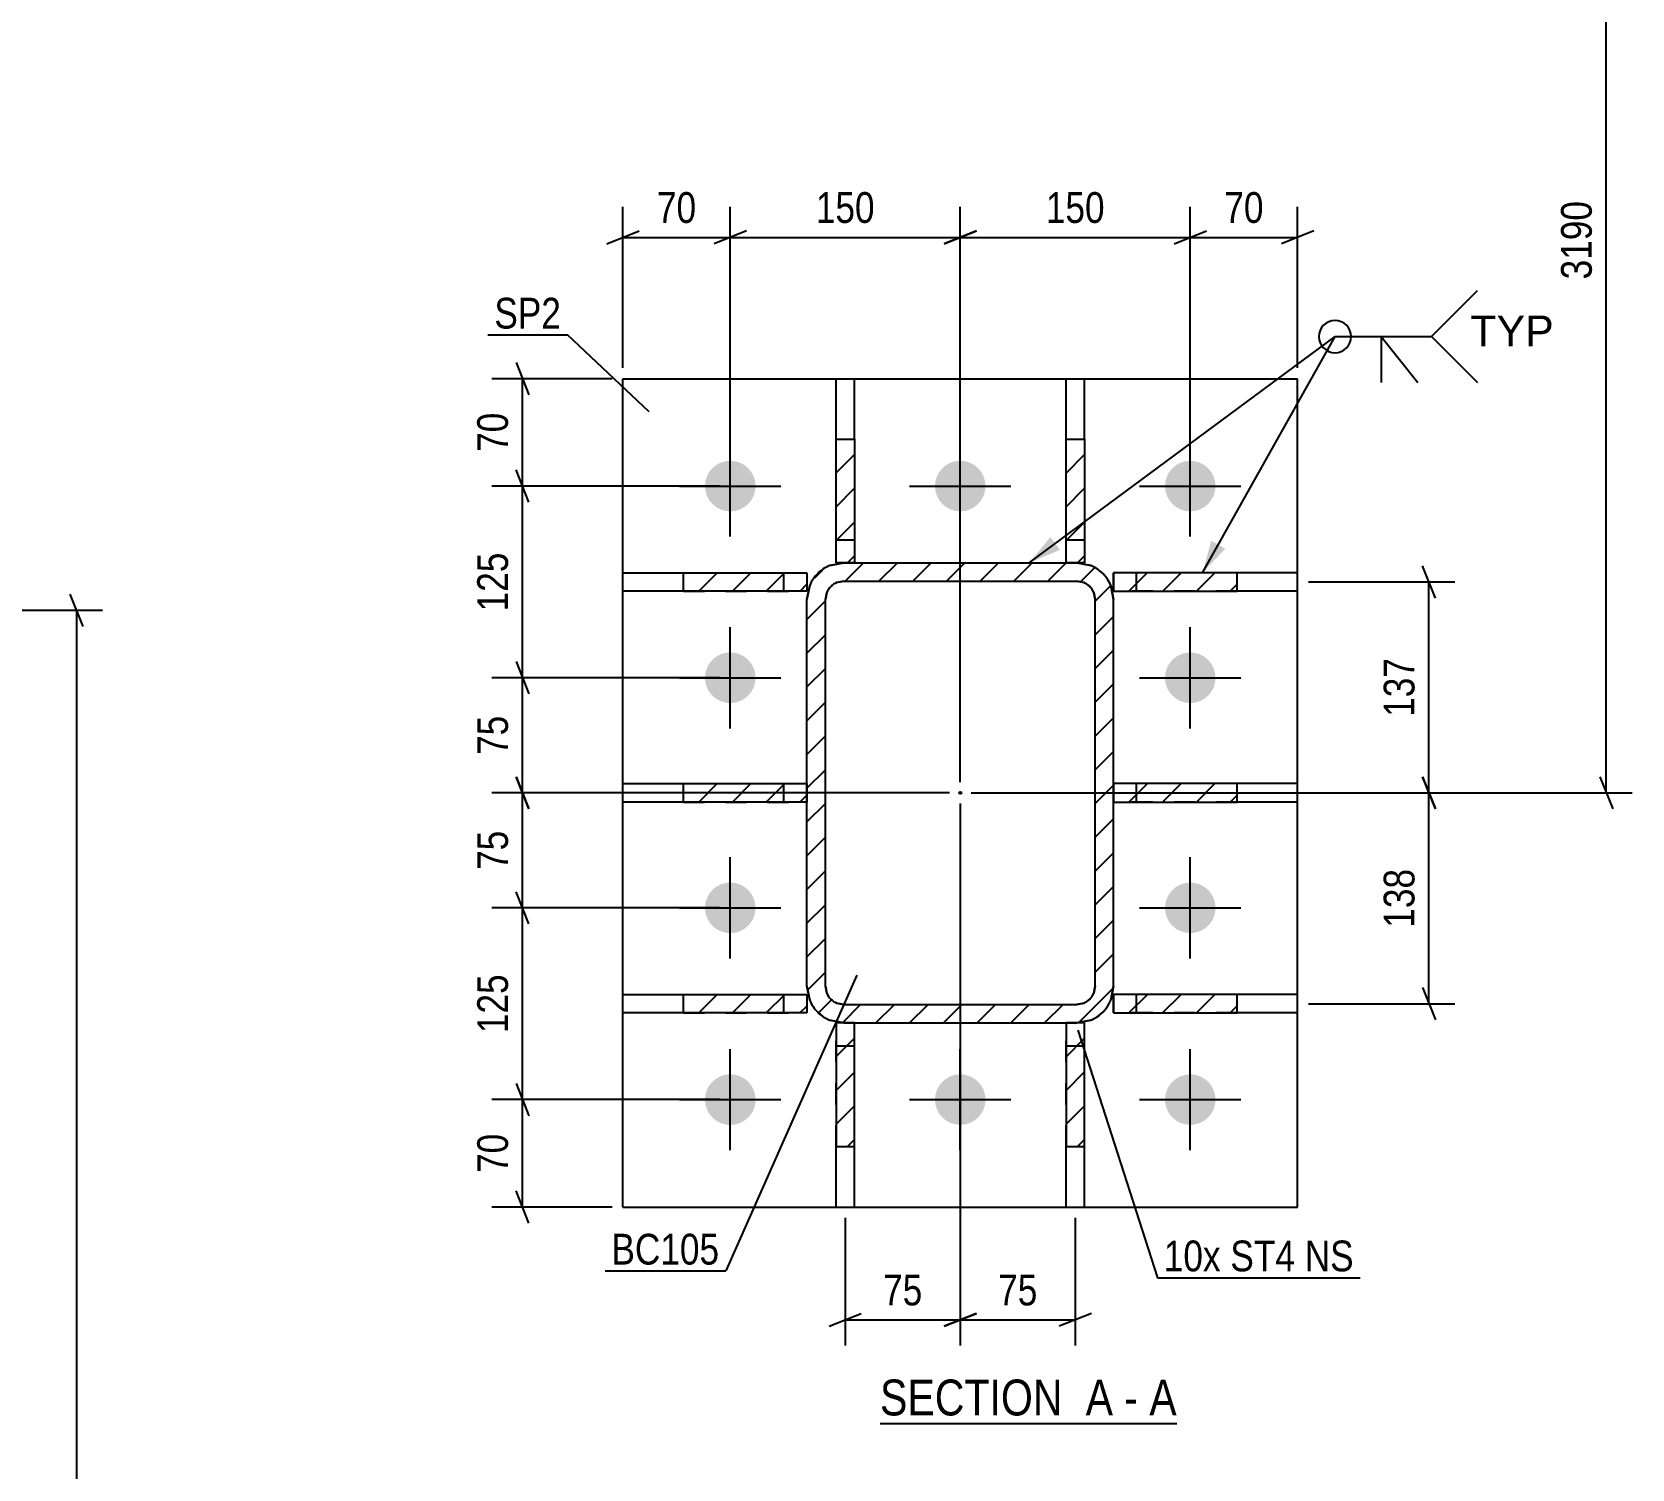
# Model space of a CAD drawing. Header units: millimetres. Extents: x 0 to 841, y 0 to 594.
# Drawn here: x 312 to 461.1, y 295 to 428.8 of the extents above; entities that cross this region are included whole.
import ezdxf

# ---------------------------------------------------------------- set-up
doc = ezdxf.new("R2010")
doc.units = ezdxf.units.MM
doc.linetypes.add('DXK_LINE_DOT2', pattern=[3.9198, 1.9599, -1.9599])
doc.linetypes.add('DXK_LINE_DOT3', pattern=[5.9187, 2.979, -0.9799, 0.9799, -0.9799])
doc.styles.add('Arial', font='ARIAL.TTF', dxfattribs={"height": 0.2})
doc.styles.add('Arial Narrow', font='ARIALN.TTF', dxfattribs={"height": 0.2})

# ---------------------------------------------------------------- blocks, each defined once
blk = doc.blocks.new('Unknown-389627663-13 - 2025')
at = {"color": 6, "linetype": 'Continuous'}
blk.add_line((391.04, 299.26), (418.69, 299.26), dxfattribs=at)
at = {"color": 0, "linetype": 'Continuous'}
for points in [[(409.15, 300.01), (409.15, 303.51), (391.04, 303.51), (391.04, 300.01)], [(412.75, 300.01), (412.75, 303.51), (410.2, 303.51), (410.2, 300.01)], [(415.08, 300.01), (415.08, 303.51), (413.8, 303.51), (413.8, 300.01)], [(418.69, 300.01), (418.69, 303.51), (416.13, 303.51), (416.13, 300.01)]]:
    blk.add_wipeout(points, dxfattribs=at)
at = {"color": 7, "linetype": 'Continuous', "style": 'Arial Narrow'}
for s, p in [('SECTION ', (391.04, 300.01)), ('A', (410.2, 300.01)), ('A', (416.13, 300.01)), ('-', (413.8, 300.01))]:
    blk.add_text(s, height=3.34, dxfattribs=at).set_placement(p)
blk = doc.blocks.new('Part-389627663-2044 - 2025')
at = {"linetype": 'Continuous'}
h = blk.add_hatch(dxfattribs=at)
h.set_pattern_fill('', scale=0.7, style=0, pattern_type=0)
h.set_pattern_definition([(45, (412.5412, 377.304), (-1.57154, 1.57154), [])])
h.paths.add_polyline_path([(412.8, 375.99), (412.54, 377.3), (411.8, 378.42), (410.69, 379.16), (409.37, 379.42), (387.66, 379.42), (386.35, 379.16), (385.23, 378.42), (384.49, 377.3), (384.23, 375.99), (384.23, 339.99), (384.49, 338.68), (385.23, 337.57), (386.35, 336.82), (387.66, 336.56), (409.37, 336.56), (410.69, 336.82), (411.8, 337.57), (412.54, 338.68), (412.8, 339.99)])
h.paths.add_polyline_path([(410.96, 339.34), (410.59, 338.78), (410.03, 338.41), (409.37, 338.28), (387.66, 338.28), (387, 338.41), (386.45, 338.78), (386.08, 339.34), (385.95, 339.99), (385.95, 375.99), (386.08, 376.65), (386.45, 377.2), (387, 377.58), (387.66, 377.71), (409.37, 377.71), (410.03, 377.58), (410.59, 377.2), (410.96, 376.65), (411.09, 375.99), (411.09, 339.99)])
blk.add_hatch(color=30, dxfattribs=at).paths.add_polyline_path([(398.52, 357.89, -1), (398.52, 358.09, -1)])
at = {"color": 7, "linetype": 'DXK_LINE_DOT2'}
for p, q in [((386.35, 379.16), (387.66, 379.42)), ((387.66, 379.42), (409.37, 379.42)), ((409.37, 379.42), (410.69, 379.16)), ((384.23, 375.99), (384.49, 377.3)), ((387.66, 377.71), (387, 377.58)), ((387.66, 377.71), (409.37, 377.71)), ((410.03, 377.58), (409.37, 377.71)), ((412.54, 377.3), (412.8, 375.99)), ((384.23, 339.99), (384.23, 375.99)), ((386.08, 376.65), (385.95, 375.99)), ((385.95, 339.99), (385.95, 375.99)), ((411.09, 375.99), (410.96, 376.65)), ((411.09, 339.99), (411.09, 375.99)), ((412.8, 339.99), (412.8, 375.99)), ((384.49, 338.68), (384.23, 339.99)), ((385.95, 339.99), (386.08, 339.34)), ((410.96, 339.34), (411.09, 339.99)), ((412.8, 339.99), (412.54, 338.68)), ((387, 338.41), (387.66, 338.28)), ((409.37, 338.28), (410.03, 338.41)), ((387.66, 338.28), (409.37, 338.28)), ((387.66, 336.56), (386.35, 336.82)), ((387.66, 336.56), (409.37, 336.56)), ((410.69, 336.82), (409.37, 336.56))]:
    blk.add_line(p, q, dxfattribs=at)
at = {"color": 2, "linetype": 'Continuous'}
for p, q in [((387.66, 379.42), (386.35, 379.16)), ((387.66, 379.42), (409.37, 379.42)), ((410.69, 379.16), (409.37, 379.42)), ((384.49, 377.3), (384.23, 375.99)), ((387, 377.58), (387.66, 377.71)), ((387.66, 377.71), (409.37, 377.71)), ((409.37, 377.71), (410.03, 377.58)), ((412.8, 375.99), (412.54, 377.3)), ((384.23, 339.99), (384.23, 375.99)), ((385.95, 375.99), (386.08, 376.65)), ((385.95, 339.99), (385.95, 375.99)), ((410.96, 376.65), (411.09, 375.99)), ((411.09, 339.99), (411.09, 375.99)), ((412.8, 339.99), (412.8, 375.99)), ((384.23, 339.99), (384.49, 338.68)), ((386.08, 339.34), (385.95, 339.99)), ((411.09, 339.99), (410.96, 339.34)), ((412.54, 338.68), (412.8, 339.99)), ((387.66, 338.28), (387, 338.41)), ((410.03, 338.41), (409.37, 338.28)), ((387.66, 338.28), (409.37, 338.28)), ((386.35, 336.82), (387.66, 336.56)), ((387.66, 336.56), (409.37, 336.56)), ((409.37, 336.56), (410.69, 336.82))]:
    blk.add_line(p, q, dxfattribs=at)
at = {"color": 7, "linetype": 'DXK_LINE_DOT3'}
blk.add_line((398.52, 357.99), (398.52, 357.99), dxfattribs=at)
at = {"color": 30, "linetype": 'DXK_LINE_DOT3'}
blk.add_line((398.52, 357.99), (398.52, 357.99), dxfattribs=at)
at = {"color": 30, "linetype": 'Continuous'}
blk.add_circle((398.52, 357.99), 0.1, dxfattribs=at)
at = {"color": 7, "linetype": 'DXK_LINE_DOT2'}
for centre, radius, start, end in [((387.66, 375.99), 3.43, 112.5, 157.5), ((409.37, 375.99), 3.43, 22.5, 67.5), ((387.66, 375.99), 1.71, 112.5, 157.5), ((409.37, 375.99), 1.71, 22.5, 67.5), ((387.66, 339.99), 3.43, 202.5, 247.5), ((387.66, 339.99), 1.71, 202.5, 247.5), ((409.37, 339.99), 1.71, 292.5, 337.5), ((409.37, 339.99), 3.43, 292.5, 337.5)]:
    blk.add_arc(centre, radius, start, end, dxfattribs=at)
at = {"color": 2, "linetype": 'Continuous'}
for centre, radius, start, end in [((387.66, 375.99), 3.43, 112.5, 157.5), ((409.37, 375.99), 3.43, 22.5, 67.5), ((387.66, 375.99), 1.71, 112.5, 157.5), ((409.37, 375.99), 1.71, 22.5, 67.5), ((387.66, 339.99), 3.43, 202.5, 247.5), ((387.66, 339.99), 1.71, 202.5, 247.5), ((409.37, 339.99), 1.71, 292.5, 337.5), ((409.37, 339.99), 3.43, 292.5, 337.5)]:
    blk.add_arc(centre, radius, start, end, dxfattribs=at)
blk = doc.blocks.new('Bolt-389627663-2045 - 2025')
at = {"linetype": 'Continuous'}
for points in [[(374.73, 386.56, -1), (379.45, 386.56, -1)], [(396.16, 386.56, -1), (400.87, 386.56, -1)], [(417.59, 386.56, -1), (422.3, 386.56, -1)], [(374.73, 368.71, -1), (379.45, 368.71, -1)], [(417.59, 368.71, -1), (422.3, 368.71, -1)], [(374.73, 347.28, -1), (379.45, 347.28, -1)], [(417.59, 347.28, -1), (422.3, 347.28, -1)], [(374.73, 329.42, -1), (379.45, 329.42, -1)], [(396.16, 329.42, -1), (400.87, 329.42, -1)], [(417.59, 329.42, -1), (422.3, 329.42, -1)]]:
    blk.add_hatch(color=1, dxfattribs=at).paths.add_polyline_path(points)
at = {"color": 1, "linetype": 'Continuous'}
for p, q in [((377.09, 381.85), (377.09, 391.28)), ((398.52, 381.85), (398.52, 391.28)), ((419.95, 381.85), (419.95, 391.28)), ((372.37, 386.56), (381.8, 386.56)), ((393.8, 386.56), (403.23, 386.56)), ((415.23, 386.56), (424.66, 386.56)), ((377.09, 363.99), (377.09, 373.42)), ((419.95, 363.99), (419.95, 373.42)), ((372.37, 368.71), (381.8, 368.71)), ((415.23, 368.71), (424.66, 368.71)), ((377.09, 342.56), (377.09, 351.99)), ((419.95, 342.56), (419.95, 351.99)), ((372.37, 347.28), (381.8, 347.28)), ((415.23, 347.28), (424.66, 347.28)), ((377.09, 324.71), (377.09, 334.13)), ((398.52, 324.71), (398.52, 334.13)), ((419.95, 324.71), (419.95, 334.13)), ((372.37, 329.42), (381.8, 329.42)), ((393.8, 329.42), (403.23, 329.42)), ((415.23, 329.42), (424.66, 329.42))]:
    blk.add_line(p, q, dxfattribs=at)
blk = doc.blocks.new('Part-389627663-2066 - 2025')
at = {"linetype": 'Continuous'}
h = blk.add_hatch(dxfattribs=at)
h.set_pattern_fill('', scale=0.7, style=0, pattern_type=0)
h.set_pattern_definition([(45, (408.3736, 336.5633), (-1.57154, 1.57154), [])])
h.paths.add_polyline_path([(410.09, 336.56), (408.37, 336.56), (408.37, 325.06), (410.09, 325.06)])
at = {"color": 7, "linetype": 'DXK_LINE_DOT2'}
for p, q in [((408.37, 325.06), (408.37, 336.56)), ((410.09, 336.56), (408.37, 336.56)), ((410.09, 325.06), (410.09, 336.56)), ((408.37, 334.42), (410.09, 334.42))]:
    blk.add_line(p, q, dxfattribs=at)
at = {"color": 2, "linetype": 'Continuous'}
for p, q in [((410.09, 336.56), (408.37, 336.56)), ((408.37, 336.56), (408.37, 325.06)), ((410.09, 325.06), (410.09, 336.56)), ((408.37, 319.42), (408.37, 325.06)), ((408.37, 325.06), (410.09, 325.06)), ((410.09, 319.42), (410.09, 325.06)), ((408.37, 319.42), (410.09, 319.42))]:
    blk.add_line(p, q, dxfattribs=at)
blk = doc.blocks.new('Part-389627663-2062 - 2025')
at = {"linetype": 'Continuous'}
h = blk.add_hatch(dxfattribs=at)
h.set_pattern_fill('', scale=0.7, style=0, pattern_type=0)
h.set_pattern_definition([(45, (408.3736, 390.9227), (-1.57154, 1.57154), [])])
h.paths.add_polyline_path([(410.09, 390.92), (408.37, 390.92), (408.37, 379.42), (410.09, 379.42)])
at = {"color": 2, "linetype": 'Continuous'}
for p, q in [((408.37, 396.56), (410.09, 396.56)), ((408.37, 390.92), (408.37, 396.56)), ((410.09, 390.92), (410.09, 396.56)), ((408.37, 379.42), (408.37, 390.92)), ((408.37, 390.92), (410.09, 390.92)), ((410.09, 390.92), (410.09, 379.42)), ((410.09, 379.42), (408.37, 379.42))]:
    blk.add_line(p, q, dxfattribs=at)
at = {"color": 7, "linetype": 'DXK_LINE_DOT2'}
for p, q in [((408.37, 379.42), (408.37, 390.92)), ((410.09, 390.92), (410.09, 379.42)), ((408.37, 381.56), (410.09, 381.56)), ((410.09, 379.42), (408.37, 379.42))]:
    blk.add_line(p, q, dxfattribs=at)
blk = doc.blocks.new('Part-389627663-2065 - 2025')
at = {"linetype": 'Continuous'}
h = blk.add_hatch(dxfattribs=at)
h.set_pattern_fill('', scale=0.7, style=0, pattern_type=0)
h.set_pattern_definition([(45, (386.945, 390.9227), (-1.57154, 1.57154), [])])
h.paths.add_polyline_path([(388.66, 390.92), (386.95, 390.92), (386.95, 379.42), (388.66, 379.42)])
at = {"color": 2, "linetype": 'Continuous'}
for p, q in [((386.95, 396.56), (388.66, 396.56)), ((386.95, 390.92), (386.95, 396.56)), ((388.66, 390.92), (388.66, 396.56)), ((386.95, 379.42), (386.95, 390.92)), ((386.95, 390.92), (388.66, 390.92)), ((388.66, 390.92), (388.66, 379.42)), ((388.66, 379.42), (386.95, 379.42))]:
    blk.add_line(p, q, dxfattribs=at)
at = {"color": 7, "linetype": 'DXK_LINE_DOT2'}
for p, q in [((386.95, 379.42), (386.95, 390.92)), ((388.66, 390.92), (388.66, 379.42)), ((386.95, 381.56), (388.66, 381.56)), ((388.66, 379.42), (386.95, 379.42))]:
    blk.add_line(p, q, dxfattribs=at)
blk = doc.blocks.new('Part-389627663-2069 - 2025')
at = {"linetype": 'Continuous'}
h = blk.add_hatch(dxfattribs=at)
h.set_pattern_fill('', scale=0.7, style=0, pattern_type=0)
h.set_pattern_definition([(45, (386.945, 336.5633), (-1.57154, 1.57154), [])])
h.paths.add_polyline_path([(388.66, 336.56), (386.95, 336.56), (386.95, 325.06), (388.66, 325.06)])
at = {"color": 7, "linetype": 'DXK_LINE_DOT2'}
for p, q in [((386.95, 325.06), (386.95, 336.56)), ((388.66, 336.56), (386.95, 336.56)), ((388.66, 325.06), (388.66, 336.56)), ((386.95, 334.42), (388.66, 334.42))]:
    blk.add_line(p, q, dxfattribs=at)
at = {"color": 2, "linetype": 'Continuous'}
for p, q in [((388.66, 336.56), (386.95, 336.56)), ((386.95, 336.56), (386.95, 325.06)), ((388.66, 325.06), (388.66, 336.56)), ((386.95, 319.42), (386.95, 325.06)), ((386.95, 325.06), (388.66, 325.06)), ((388.66, 319.42), (388.66, 325.06)), ((386.95, 319.42), (388.66, 319.42))]:
    blk.add_line(p, q, dxfattribs=at)
blk = doc.blocks.new('Part-389627663-2072 - 2025')
at = {"linetype": 'Continuous'}
h = blk.add_hatch(dxfattribs=at)
h.set_pattern_fill('', scale=0.7, style=0, pattern_type=0)
h.set_pattern_definition([(45, (372.728, 378.492), (-1.57154, 1.57154), [])])
h.paths.add_polyline_path([(384.23, 378.49), (372.73, 378.49), (372.73, 376.78), (384.23, 376.78)])
at = {"color": 2, "linetype": 'Continuous'}
for p, q in [((367.09, 378.49), (372.73, 378.49)), ((367.09, 376.78), (367.09, 378.49)), ((372.73, 378.49), (384.23, 378.49)), ((372.73, 376.78), (372.73, 378.49)), ((384.23, 378.49), (384.23, 376.78)), ((372.73, 376.78), (367.09, 376.78)), ((384.23, 376.78), (372.73, 376.78))]:
    blk.add_line(p, q, dxfattribs=at)
at = {"color": 7, "linetype": 'DXK_LINE_DOT2'}
for p, q in [((372.73, 378.49), (384.23, 378.49)), ((382.09, 376.78), (382.09, 378.49)), ((384.23, 378.49), (384.23, 376.78)), ((372.73, 376.78), (384.23, 376.78))]:
    blk.add_line(p, q, dxfattribs=at)
blk = doc.blocks.new('Part-389627663-2075 - 2025')
at = {"linetype": 'Continuous'}
h = blk.add_hatch(dxfattribs=at)
h.set_pattern_fill('', scale=0.7, style=0, pattern_type=0)
h.set_pattern_definition([(45, (372.728, 339.2062), (-1.57154, 1.57154), [])])
h.paths.add_polyline_path([(384.23, 339.21), (372.73, 339.21), (372.73, 337.49), (384.23, 337.49)])
at = {"color": 2, "linetype": 'Continuous'}
for p, q in [((367.09, 339.21), (372.73, 339.21)), ((367.09, 337.49), (367.09, 339.21)), ((372.73, 339.21), (384.23, 339.21)), ((372.73, 337.49), (372.73, 339.21)), ((384.23, 339.21), (384.23, 337.49)), ((372.73, 337.49), (367.09, 337.49)), ((384.23, 337.49), (372.73, 337.49))]:
    blk.add_line(p, q, dxfattribs=at)
at = {"color": 7, "linetype": 'DXK_LINE_DOT2'}
for p, q in [((372.73, 339.21), (384.23, 339.21)), ((382.09, 337.49), (382.09, 339.21)), ((384.23, 339.21), (384.23, 337.49)), ((372.73, 337.49), (384.23, 337.49))]:
    blk.add_line(p, q, dxfattribs=at)
blk = doc.blocks.new('Part-389627663-2078 - 2025')
at = {"linetype": 'Continuous'}
h = blk.add_hatch(dxfattribs=at)
h.set_pattern_fill('', scale=0.7, style=0, pattern_type=0)
h.set_pattern_definition([(45, (372.728, 358.849), (-1.57154, 1.57154), [])])
h.paths.add_polyline_path([(384.23, 358.85), (372.73, 358.85), (372.73, 357.13), (384.23, 357.13)])
at = {"color": 2, "linetype": 'Continuous'}
for p, q in [((367.09, 358.85), (372.73, 358.85)), ((367.09, 357.13), (367.09, 358.85)), ((372.73, 358.85), (384.23, 358.85)), ((372.73, 357.13), (372.73, 358.85)), ((384.23, 358.85), (384.23, 357.13)), ((372.73, 357.13), (367.09, 357.13)), ((384.23, 357.13), (372.73, 357.13))]:
    blk.add_line(p, q, dxfattribs=at)
at = {"color": 7, "linetype": 'DXK_LINE_DOT2'}
for p, q in [((372.73, 358.85), (384.23, 358.85)), ((382.09, 357.13), (382.09, 358.85)), ((384.23, 358.85), (384.23, 357.13)), ((372.73, 357.13), (384.23, 357.13))]:
    blk.add_line(p, q, dxfattribs=at)
blk = doc.blocks.new('Part-389627663-2079 - 2025')
at = {"linetype": 'Continuous'}
h = blk.add_hatch(dxfattribs=at)
h.set_pattern_fill('', scale=0.7, style=0, pattern_type=0)
h.set_pattern_definition([(45, (412.8022, 378.492), (-1.57154, 1.57154), [])])
h.paths.add_polyline_path([(424.3, 378.49), (412.8, 378.49), (412.8, 376.78), (424.3, 376.78)])
at = {"color": 7, "linetype": 'DXK_LINE_DOT2'}
for p, q in [((412.8, 376.78), (412.8, 378.49)), ((424.3, 378.49), (412.8, 378.49)), ((414.95, 376.78), (414.95, 378.49)), ((424.3, 376.78), (412.8, 376.78))]:
    blk.add_line(p, q, dxfattribs=at)
at = {"color": 2, "linetype": 'Continuous'}
for p, q in [((424.3, 378.49), (412.8, 378.49)), ((412.8, 378.49), (412.8, 376.78)), ((429.95, 378.49), (424.3, 378.49)), ((424.3, 376.78), (424.3, 378.49)), ((429.95, 376.78), (429.95, 378.49)), ((412.8, 376.78), (424.3, 376.78)), ((429.95, 376.78), (424.3, 376.78))]:
    blk.add_line(p, q, dxfattribs=at)
blk = doc.blocks.new('Part-389627663-2080 - 2025')
at = {"linetype": 'Continuous'}
h = blk.add_hatch(dxfattribs=at)
h.set_pattern_fill('', scale=0.7, style=0, pattern_type=0)
h.set_pattern_definition([(45, (412.8022, 339.2062), (-1.57154, 1.57154), [])])
h.paths.add_polyline_path([(424.31, 339.21), (412.8, 339.21), (412.8, 337.49), (424.31, 337.49)])
at = {"color": 7, "linetype": 'DXK_LINE_DOT2'}
for p, q in [((412.8, 337.49), (412.8, 339.21)), ((424.31, 339.21), (412.8, 339.21)), ((414.95, 337.49), (414.95, 339.21)), ((424.31, 337.49), (412.8, 337.49))]:
    blk.add_line(p, q, dxfattribs=at)
at = {"color": 2, "linetype": 'Continuous'}
for p, q in [((424.31, 339.21), (412.8, 339.21)), ((412.8, 339.21), (412.8, 337.49)), ((429.95, 339.21), (424.31, 339.21)), ((424.31, 337.49), (424.31, 339.21)), ((429.95, 337.49), (429.95, 339.21)), ((412.8, 337.49), (424.31, 337.49)), ((429.95, 337.49), (424.31, 337.49))]:
    blk.add_line(p, q, dxfattribs=at)
blk = doc.blocks.new('Part-389627663-2081 - 2025')
at = {"linetype": 'Continuous'}
h = blk.add_hatch(dxfattribs=at)
h.set_pattern_fill('', scale=0.7, style=0, pattern_type=0)
h.set_pattern_definition([(45, (412.8022, 358.849), (-1.57154, 1.57154), [])])
h.paths.add_polyline_path([(424.31, 358.85), (412.8, 358.85), (412.8, 357.13), (424.31, 357.13)])
at = {"color": 7, "linetype": 'DXK_LINE_DOT2'}
for p, q in [((412.8, 357.13), (412.8, 358.85)), ((424.31, 358.85), (412.8, 358.85)), ((414.95, 357.13), (414.95, 358.85)), ((424.31, 357.13), (412.8, 357.13))]:
    blk.add_line(p, q, dxfattribs=at)
at = {"color": 2, "linetype": 'Continuous'}
for p, q in [((424.31, 358.85), (412.8, 358.85)), ((412.8, 358.85), (412.8, 357.13)), ((429.95, 358.85), (424.31, 358.85)), ((424.31, 357.13), (424.31, 358.85)), ((429.95, 357.13), (429.95, 358.85)), ((412.8, 357.13), (424.31, 357.13)), ((429.95, 357.13), (424.31, 357.13))]:
    blk.add_line(p, q, dxfattribs=at)
blk = doc.blocks.new('Part-389627663-2085 - 2025')
at = {"color": 2, "linetype": 'Continuous'}
for p, q in [((367.09, 319.42), (367.09, 396.56)), ((367.09, 396.56), (429.95, 396.56)), ((429.95, 319.42), (429.95, 396.56)), ((367.09, 319.42), (429.95, 319.42))]:
    blk.add_line(p, q, dxfattribs=at)
blk = doc.blocks.new('StraightDimension-389627663-3346 - 2911')
at = {"color": 7, "linetype": 'Continuous'}
for p, q in [((316.8, 373.49), (315.6, 376.49)), ((287.87, 374.99), (318.6, 374.99)), ((316.2, 194.49), (316.2, 374.99)), ((315.6, 195.99), (316.8, 192.99)), ((287.87, 194.49), (318.6, 194.49))]:
    blk.add_line(p, q, dxfattribs=at)
at = {"color": 0}
blk.add_wipeout([(315.45, 288.99), (311.25, 288.99), (311.25, 280.48), (315.45, 280.48)], dxfattribs=at)
at = {"color": 3, "style": 'Arial Narrow'}
blk.add_text('3610', height=2.863, rotation=90.0002, dxfattribs=at).set_placement((314.85, 281.08))
blk = doc.blocks.new('StraightDimension-389627663-29403 - 2025')
at = {"color": 7, "linetype": 'Continuous'}
for p, q in [((367.09, 397.56), (367.09, 412.57)), ((377.09, 387.56), (377.09, 412.57)), ((365.59, 409.12), (368.59, 410.32)), ((378.59, 410.32), (375.59, 409.12)), ((367.09, 409.72), (377.09, 409.72))]:
    blk.add_line(p, q, dxfattribs=at)
at = {"color": 0}
blk.add_wipeout([(374.52, 410.47), (374.52, 414.67), (369.66, 414.67), (369.66, 410.47)], dxfattribs=at)
at = {"color": 3, "style": 'Arial Narrow'}
blk.add_text('70', height=2.863, dxfattribs=at).set_placement((370.26, 411.07))
blk = doc.blocks.new('StraightDimension-389627663-29275 - 2025')
at = {"color": 7, "linetype": 'Continuous'}
for p, q in [((442.78, 356.49), (441.58, 359.49)), ((399.52, 357.99), (444.58, 357.99)), ((442.18, 338.35), (442.18, 357.99)), ((441.58, 339.85), (442.78, 336.85)), ((430.95, 338.35), (444.58, 338.35))]:
    blk.add_line(p, q, dxfattribs=at)
at = {"color": 0}
blk.add_wipeout([(441.43, 351.51), (437.23, 351.51), (437.23, 344.83), (441.43, 344.83)], dxfattribs=at)
at = {"color": 3, "style": 'Arial Narrow'}
blk.add_text('138', height=2.863, rotation=90.0002, dxfattribs=at).set_placement((440.83, 345.43))
blk = doc.blocks.new('StraightDimension-389627663-29317 - 2025')
at = {"color": 7, "linetype": 'Continuous'}
for p, q in [((358.33, 345.78), (357.13, 348.78)), ((376.09, 347.28), (354.88, 347.28)), ((357.73, 329.42), (357.73, 347.28)), ((357.13, 330.92), (358.33, 327.92)), ((376.09, 329.42), (354.88, 329.42))]:
    blk.add_line(p, q, dxfattribs=at)
at = {"color": 0}
blk.add_wipeout([(356.98, 341.69), (352.78, 341.69), (352.78, 335.01), (356.98, 335.01)], dxfattribs=at)
at = {"color": 3, "style": 'Arial Narrow'}
blk.add_text('125', height=2.863, rotation=90.0002, dxfattribs=at).set_placement((356.38, 335.61))
blk = doc.blocks.new('StraightDimension-389627663-29401 - 2025')
at = {"color": 7, "linetype": 'Continuous'}
for p, q in [((398.52, 358.99), (398.52, 412.57)), ((419.95, 387.56), (419.95, 412.57)), ((400.02, 410.32), (397.02, 409.12)), ((418.45, 409.12), (421.45, 410.32)), ((398.52, 409.72), (419.95, 409.72))]:
    blk.add_line(p, q, dxfattribs=at)
at = {"color": 0}
blk.add_wipeout([(412.57, 410.47), (412.57, 414.67), (405.89, 414.67), (405.89, 410.47)], dxfattribs=at)
at = {"color": 3, "style": 'Arial Narrow'}
blk.add_text('150', height=2.863, dxfattribs=at).set_placement((406.49, 411.07))
blk = doc.blocks.new('StraightDimension-389627663-29314 - 2025')
at = {"color": 7, "linetype": 'Continuous'}
for p, q in [((358.33, 385.06), (357.13, 388.06)), ((376.09, 386.56), (354.88, 386.56)), ((357.73, 368.71), (357.73, 386.56)), ((357.13, 370.21), (358.33, 367.21)), ((376.09, 368.71), (354.88, 368.71))]:
    blk.add_line(p, q, dxfattribs=at)
at = {"color": 0}
blk.add_wipeout([(356.98, 380.98), (352.78, 380.98), (352.78, 374.29), (356.98, 374.29)], dxfattribs=at)
at = {"color": 3, "style": 'Arial Narrow'}
blk.add_text('125', height=2.863, rotation=90.0002, dxfattribs=at).set_placement((356.38, 374.89))
blk = doc.blocks.new('StraightDimension-389627663-29316 - 2025')
at = {"color": 7, "linetype": 'Continuous'}
for p, q in [((357.13, 359.49), (358.33, 356.49)), ((397.52, 357.99), (354.88, 357.99)), ((357.73, 347.28), (357.73, 357.99)), ((358.33, 345.78), (357.13, 348.78)), ((376.09, 347.28), (354.88, 347.28))]:
    blk.add_line(p, q, dxfattribs=at)
at = {"color": 0}
blk.add_wipeout([(356.98, 355.06), (352.78, 355.06), (352.78, 350.21), (356.98, 350.21)], dxfattribs=at)
at = {"color": 3, "style": 'Arial Narrow'}
blk.add_text('75', height=2.863, rotation=90.0002, dxfattribs=at).set_placement((356.38, 350.81))
blk = doc.blocks.new('StraightDimension-389627663-29247 - 2025')
at = {"color": 7, "linetype": 'Continuous'}
for p, q in [((398.52, 356.99), (398.52, 306.51)), ((409.23, 318.42), (409.23, 306.51)), ((397.02, 308.31), (400.02, 309.51)), ((398.52, 308.91), (409.23, 308.91)), ((410.73, 309.51), (407.73, 308.31))]:
    blk.add_line(p, q, dxfattribs=at)
at = {"color": 0}
blk.add_wipeout([(406.3, 309.66), (406.3, 313.86), (401.45, 313.86), (401.45, 309.66)], dxfattribs=at)
at = {"color": 3, "style": 'Arial Narrow'}
blk.add_text('75', height=2.863, dxfattribs=at).set_placement((402.05, 310.26))
blk = doc.blocks.new('StraightDimension-389627663-29400 - 2025')
at = {"color": 7, "linetype": 'Continuous'}
for p, q in [((419.95, 387.56), (419.95, 412.57)), ((429.95, 397.56), (429.95, 412.57)), ((418.45, 409.12), (421.45, 410.32)), ((431.45, 410.32), (428.45, 409.12)), ((419.95, 409.72), (429.95, 409.72))]:
    blk.add_line(p, q, dxfattribs=at)
at = {"color": 0}
blk.add_wipeout([(427.37, 410.47), (427.37, 414.67), (422.52, 414.67), (422.52, 410.47)], dxfattribs=at)
at = {"color": 3, "style": 'Arial Narrow'}
blk.add_text('70', height=2.863, dxfattribs=at).set_placement((423.12, 411.07))
blk = doc.blocks.new('StraightDimension-389627663-2192 - 2025')
at = {"color": 7, "linetype": 'Continuous'}
for p, q in [((459.3, 459.45), (458.1, 462.45)), ((413.8, 460.95), (461.1, 460.95)), ((458.7, 357.99), (458.7, 460.95)), ((458.1, 359.49), (459.3, 356.49)), ((413.8, 357.99), (461.1, 357.99))]:
    blk.add_line(p, q, dxfattribs=at)
at = {"color": 0}
blk.add_wipeout([(457.95, 413.73), (453.75, 413.73), (453.75, 405.21), (457.95, 405.21)], dxfattribs=at)
at = {"color": 3, "style": 'Arial Narrow'}
blk.add_text('3190', height=2.863, rotation=90.0002, dxfattribs=at).set_placement((457.35, 405.81))
blk = doc.blocks.new('StraightDimension-389627663-29313 - 2025')
at = {"color": 7, "linetype": 'Continuous'}
for p, q in [((357.13, 398.06), (358.33, 395.06)), ((366.09, 396.56), (354.88, 396.56)), ((357.73, 386.56), (357.73, 396.56)), ((358.33, 385.06), (357.13, 388.06)), ((376.09, 386.56), (354.88, 386.56))]:
    blk.add_line(p, q, dxfattribs=at)
at = {"color": 0}
blk.add_wipeout([(356.98, 393.99), (352.78, 393.99), (352.78, 389.14), (356.98, 389.14)], dxfattribs=at)
at = {"color": 3, "style": 'Arial Narrow'}
blk.add_text('70', height=2.863, rotation=90.0002, dxfattribs=at).set_placement((356.38, 389.74))
blk = doc.blocks.new('StraightDimension-389627663-29248 - 2025')
at = {"color": 7, "linetype": 'Continuous'}
for p, q in [((398.52, 356.99), (398.52, 306.51)), ((387.8, 318.42), (387.8, 306.51)), ((386.3, 308.31), (389.3, 309.51)), ((387.8, 308.91), (398.52, 308.91)), ((400.02, 309.51), (397.02, 308.31))]:
    blk.add_line(p, q, dxfattribs=at)
at = {"color": 0}
blk.add_wipeout([(395.59, 309.66), (395.59, 313.86), (390.73, 313.86), (390.73, 309.66)], dxfattribs=at)
at = {"color": 3, "style": 'Arial Narrow'}
blk.add_text('75', height=2.863, dxfattribs=at).set_placement((391.33, 310.26))
blk = doc.blocks.new('StraightDimension-389627663-29402 - 2025')
at = {"color": 7, "linetype": 'Continuous'}
for p, q in [((377.09, 387.56), (377.09, 412.57)), ((398.52, 358.99), (398.52, 412.57)), ((378.59, 410.32), (375.59, 409.12)), ((397.02, 409.12), (400.02, 410.32)), ((377.09, 409.72), (398.52, 409.72))]:
    blk.add_line(p, q, dxfattribs=at)
at = {"color": 0}
blk.add_wipeout([(391.14, 410.47), (391.14, 414.67), (384.46, 414.67), (384.46, 410.47)], dxfattribs=at)
at = {"color": 3, "style": 'Arial Narrow'}
blk.add_text('150', height=2.863, dxfattribs=at).set_placement((385.06, 411.07))
blk = doc.blocks.new('StraightDimension-389627663-29274 - 2025')
at = {"color": 7, "linetype": 'Continuous'}
for p, q in [((442.78, 376.13), (441.58, 379.13)), ((430.95, 377.63), (444.58, 377.63)), ((442.18, 357.99), (442.18, 377.63)), ((441.58, 359.49), (442.78, 356.49)), ((399.52, 357.99), (444.58, 357.99))]:
    blk.add_line(p, q, dxfattribs=at)
at = {"color": 0}
blk.add_wipeout([(441.43, 371.16), (437.23, 371.16), (437.23, 364.47), (441.43, 364.47)], dxfattribs=at)
at = {"color": 3, "style": 'Arial Narrow'}
blk.add_text('137', height=2.863, rotation=90.0002, dxfattribs=at).set_placement((440.83, 365.07))
blk = doc.blocks.new('StraightDimension-389627663-29315 - 2025')
at = {"color": 7, "linetype": 'Continuous'}
for p, q in [((357.13, 370.21), (358.33, 367.21)), ((376.09, 368.71), (354.88, 368.71)), ((357.73, 357.99), (357.73, 368.71)), ((358.33, 356.49), (357.13, 359.49)), ((397.52, 357.99), (354.88, 357.99))]:
    blk.add_line(p, q, dxfattribs=at)
at = {"color": 0}
blk.add_wipeout([(356.98, 365.78), (352.78, 365.78), (352.78, 360.92), (356.98, 360.92)], dxfattribs=at)
at = {"color": 3, "style": 'Arial Narrow'}
blk.add_text('75', height=2.863, rotation=90.0002, dxfattribs=at).set_placement((356.38, 361.52))
blk = doc.blocks.new('StraightDimension-389627663-29318 - 2025')
at = {"color": 7, "linetype": 'Continuous'}
for p, q in [((357.13, 330.92), (358.33, 327.92)), ((376.09, 329.42), (354.88, 329.42)), ((357.73, 319.42), (357.73, 329.42)), ((358.33, 317.92), (357.13, 320.92)), ((366.09, 319.42), (354.88, 319.42))]:
    blk.add_line(p, q, dxfattribs=at)
at = {"color": 0}
blk.add_wipeout([(356.98, 326.85), (352.78, 326.85), (352.78, 321.99), (356.98, 321.99)], dxfattribs=at)
at = {"color": 3, "style": 'Arial Narrow'}
blk.add_text('70', height=2.863, rotation=90.0002, dxfattribs=at).set_placement((356.38, 322.59))
blk = doc.blocks.new('Mark-389627663-14096 - 2025')
at = {"color": 0}
blk.add_wipeout([(376.07, 314.06), (376.07, 317.06), (366.02, 317.06), (366.02, 314.06)], dxfattribs=at)
blk.add_wipeout([(376.07, 314.06), (376.07, 317.06), (366.02, 317.06), (366.02, 314.06)], dxfattribs=at)
at = {"color": 30, "linetype": 'Continuous'}
for p in [(388.89, 341.01), (365.42, 313.46)]:
    blk.add_line(p, (376.67, 313.46), dxfattribs=at)
at = {"color": 3, "style": 'Arial Narrow'}
blk.add_text('BC105', height=2.863, dxfattribs=at).set_placement((366.02, 314.06))
blk = doc.blocks.new('MarkSet-389627663-14183 - 2025')
at = {"color": 0}
for points in [[(422.78, 313.43), (422.78, 316.43), (417.48, 316.43), (417.48, 313.43)], [(429.71, 313.43), (429.71, 316.43), (423.68, 316.43), (423.68, 313.43)], [(435.17, 313.43), (435.17, 316.43), (430.61, 316.43), (430.61, 313.43)]]:
    blk.add_wipeout(points, dxfattribs=at)
for points in [[(422.78, 313.43), (422.78, 316.43), (417.48, 316.43), (417.48, 313.43)], [(429.71, 313.43), (429.71, 316.43), (423.68, 316.43), (423.68, 313.43)], [(435.17, 313.43), (435.17, 316.43), (430.61, 316.43), (430.61, 313.43)]]:
    blk.add_wipeout(points, dxfattribs=at)
at = {"color": 30, "linetype": 'Continuous'}
for p, q in [((409.48, 335.89), (416.88, 312.83)), ((416.88, 312.83), (435.77, 312.83))]:
    blk.add_line(p, q, dxfattribs=at)
at = {"color": 3, "style": 'Arial Narrow'}
for s, p in [('10x', (417.48, 313.43)), ('ST4', (423.68, 313.43)), ('NS', (430.61, 313.43))]:
    blk.add_text(s, height=2.863, dxfattribs=at).set_placement(p)
blk = doc.blocks.new('Mark-389627663-14199 - 2025')
at = {"color": 0}
blk.add_wipeout([(361.32, 401.23), (361.32, 404.23), (355.11, 404.23), (355.11, 401.23)], dxfattribs=at)
blk.add_wipeout([(361.32, 401.23), (361.32, 404.23), (355.11, 404.23), (355.11, 401.23)], dxfattribs=at)
at = {"color": 30, "linetype": 'Continuous'}
for p in [(354.51, 400.63), (369.52, 393.46)]:
    blk.add_line(p, (361.92, 400.63), dxfattribs=at)
at = {"color": 3, "style": 'Arial Narrow'}
blk.add_text('SP2', height=2.863, dxfattribs=at).set_placement((355.11, 401.23))
blk = doc.blocks.new('WeldMark-389627663-18307 - 2025')
at = {"linetype": 'Continuous'}
for points in [[(407.8, 380.6), (404.95, 379.42), (406.91, 381.81)], [(423.21, 380.74), (421.09, 378.49), (421.9, 381.47)]]:
    blk.add_hatch(color=30, dxfattribs=at).paths.add_polyline_path(points)
at = {"color": 30, "linetype": 'Continuous'}
for p, q in [((404.95, 379.42), (433.43, 400.48)), ((421.09, 378.49), (433.43, 400.48)), ((433.43, 400.48), (442.43, 400.48))]:
    blk.add_line(p, q, dxfattribs=at)
at = {"color": 3, "linetype": 'Continuous'}
for q in [(441.15, 396.2), (437.72, 396.2)]:
    blk.add_line((437.72, 400.48), q, dxfattribs=at)
for start, end in [(90, 270), (270, 90)]:
    blk.add_arc((433.43, 400.48), 1.5, start, end, dxfattribs=at)
at = {"color": 0, "linetype": 'Continuous'}
blk.add_wipeout([(453.81, 399.58), (453.81, 402.58), (446.03, 402.58), (446.03, 399.58)], dxfattribs=at)
blk.add_wipeout([(453.81, 399.58), (453.81, 402.58), (446.03, 402.58), (446.03, 399.58)], dxfattribs=at)
at = {"color": 3, "linetype": 'Continuous'}
for q in [(446.72, 404.77), (446.72, 396.2)]:
    blk.add_line((442.43, 400.48), q, dxfattribs=at)
at = {"color": 3, "linetype": 'Continuous', "style": 'Arial'}
blk.add_text('TYP', height=2.865, dxfattribs=at).set_placement((446.03, 399.58))

msp = doc.modelspace()

# ---------------------------------------------------------------- block references
for name in ['Part-389627663-2085 - 2025', 'Part-389627663-2065 - 2025', 'Part-389627663-2062 - 2025', 'Bolt-389627663-2045 - 2025', 'Part-389627663-2044 - 2025', 'Part-389627663-2072 - 2025', 'Part-389627663-2079 - 2025', 'StraightDimension-389627663-3346 - 2911', 'Part-389627663-2078 - 2025', 'Part-389627663-2081 - 2025', 'Part-389627663-2075 - 2025', 'Part-389627663-2080 - 2025', 'Part-389627663-2069 - 2025', 'Part-389627663-2066 - 2025', 'Unknown-389627663-13 - 2025']:
    msp.add_blockref(name, (0, 0))

# ---------------------------------------------------------------- next in the draw order: block references
for name in ['StraightDimension-389627663-29403 - 2025', 'StraightDimension-389627663-29275 - 2025', 'StraightDimension-389627663-29317 - 2025']:
    msp.add_blockref(name, (0, 0))

# ---------------------------------------------------------------- next in the draw order: block references
for name in ['StraightDimension-389627663-29401 - 2025', 'StraightDimension-389627663-29314 - 2025', 'StraightDimension-389627663-29318 - 2025']:
    msp.add_blockref(name, (0, 0))

# ---------------------------------------------------------------- next in the draw order: block references
for name in ['StraightDimension-389627663-29400 - 2025', 'StraightDimension-389627663-29313 - 2025', 'StraightDimension-389627663-29316 - 2025']:
    msp.add_blockref(name, (0, 0))

# ---------------------------------------------------------------- next in the draw order: block references
for name in ['StraightDimension-389627663-2192 - 2025', 'StraightDimension-389627663-29402 - 2025', 'Mark-389627663-14199 - 2025', 'StraightDimension-389627663-29247 - 2025']:
    msp.add_blockref(name, (0, 0))

# ---------------------------------------------------------------- next in the draw order: block references
for name in ['StraightDimension-389627663-29248 - 2025', 'MarkSet-389627663-14183 - 2025']:
    msp.add_blockref(name, (0, 0))

# ---------------------------------------------------------------- next in the draw order: block references
for name in ['StraightDimension-389627663-29274 - 2025', 'StraightDimension-389627663-29315 - 2025', 'Mark-389627663-14096 - 2025']:
    msp.add_blockref(name, (0, 0))

# ---------------------------------------------------------------- next in the draw order: block references
msp.add_blockref('WeldMark-389627663-18307 - 2025', (0, 0))

doc.saveas('drawing.dxf')
